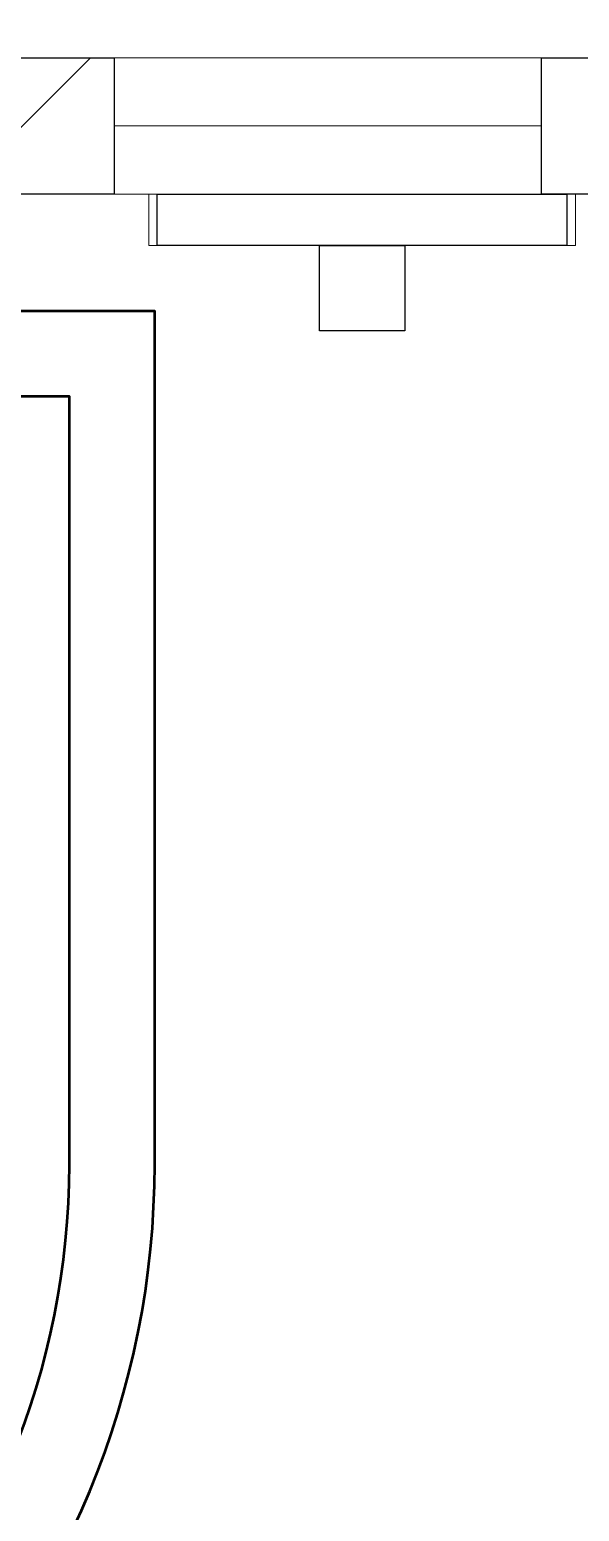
# Model space of a CAD drawing. Header units: millimetres. Extents: x 0 to 1680, y 0 to 594.
# Drawn here: x 660.32 to 666.76, y 512.14 to 529.51 of the extents above; entities that cross this region are included whole.
import ezdxf

# ---------------------------------------------------------------- set-up
doc = ezdxf.new("R2010")
doc.units = ezdxf.units.MM
for name, pattern in [('K5LT32795', [0]), ('K5LT32796', [0]), ('K5LT_AUXILIARY', [0]), ('K5LT_BASIC', [0]), ('K5LT_THIN_INCLUDED_TO_HATCHING', [0])]:
    doc.linetypes.add(name, pattern=pattern)
doc.layers.add('Системный слой', color=7, linetype='Continuous')

# ---------------------------------------------------------------- blocks, each defined once
blk = doc.blocks.new('U380')
at = {"layer": 'Системный слой', "color": 7, "linetype": 'K5LT32795', "lineweight": 13}
blk.add_line((659.437, 527.577), (661.037, 529.177), dxfattribs=at)
blk = doc.blocks.new('U379')
at = {"layer": 'Системный слой', "color": 150, "linetype": 'K5LT_BASIC', "lineweight": 25, "true_color": 0x0080ff}
for p, q in [((639.418, 529.177), (661.318, 529.177)), ((666.318, 529.177), (744.818, 529.177)), ((661.318, 527.577), (640.518, 527.577)), ((711.218, 527.577), (666.318, 527.577))]:
    blk.add_line(p, q, dxfattribs=at)
at = {"layer": 'Системный слой'}
blk.add_blockref('U380', (0, 0), dxfattribs=at)
blk = doc.blocks.new('U519')
at = {"layer": 'Системный слой', "color": 5, "linetype": 'K5LT32796', "lineweight": 50, "true_color": 0x0000ff}
for points in [[(661.788, 516.207), (661.788, 526.207), (641.788, 526.207), (641.788, 506.207), (651.788, 506.207, 0.414214)], [(660.788, 516.207), (660.788, 525.207), (642.788, 525.207), (642.788, 507.207), (651.788, 507.207, 0.414214)]]:
    blk.add_lwpolyline(points, format="xyb", close=True, dxfattribs=at)
blk = doc.blocks.new('U1074')
at = {"layer": 'Системный слой', "color": 232, "linetype": 'K5LT_AUXILIARY', "lineweight": 13, "true_color": 0xc52b79}
for p, q in [((661.718, 527.577), (661.818, 527.577)), ((661.718, 526.977), (661.718, 527.577)), ((661.818, 527.577), (661.818, 526.977)), ((661.818, 526.977), (661.718, 526.977))]:
    blk.add_line(p, q, dxfattribs=at)
blk = doc.blocks.new('U1075')
at = {"layer": 'Системный слой', "color": 232, "linetype": 'K5LT_AUXILIARY', "lineweight": 13, "true_color": 0xc52b79}
for p, q in [((666.718, 527.577), (666.618, 527.577)), ((666.618, 527.577), (666.618, 526.977)), ((666.718, 526.977), (666.718, 527.577)), ((666.618, 526.977), (666.718, 526.977))]:
    blk.add_line(p, q, dxfattribs=at)
blk = doc.blocks.new('U1077')
at = {"layer": 'Системный слой', "color": 150, "linetype": 'K5LT_BASIC', "lineweight": 25, "true_color": 0x0080ff}
for p, q in [((663.718, 525.977), (663.718, 526.977)), ((663.718, 526.977), (664.718, 526.977)), ((664.718, 526.977), (664.718, 525.977)), ((664.718, 525.977), (663.718, 525.977))]:
    blk.add_line(p, q, dxfattribs=at)
blk = doc.blocks.new('U1078')
at = {"layer": 'Системный слой', "color": 150, "linetype": 'K5LT_BASIC', "lineweight": 25, "true_color": 0x0080ff}
for p, q in [((661.818, 526.977), (661.818, 527.577)), ((661.818, 527.577), (666.618, 527.577)), ((666.618, 527.577), (666.618, 526.977)), ((666.618, 526.977), (661.818, 526.977))]:
    blk.add_line(p, q, dxfattribs=at)
blk = doc.blocks.new('U1076')
at = {"layer": 'Системный слой'}
for name in ['U1078', 'U1077']:
    blk.add_blockref(name, (0, 0), dxfattribs=at)
blk = doc.blocks.new('U1073')
at = {"layer": 'Системный слой'}
for name in ['U1074', 'U1076', 'U1075']:
    blk.add_blockref(name, (0, 0), dxfattribs=at)
blk = doc.blocks.new('U1683')
at = {"layer": 'Системный слой', "color": 7, "linetype": 'K5LT_THIN_INCLUDED_TO_HATCHING', "lineweight": 13}
for p, q in [((661.318, 529.177), (666.318, 529.177)), ((661.318, 528.377), (666.318, 528.377)), ((666.318, 527.577), (661.318, 527.577))]:
    blk.add_line(p, q, dxfattribs=at)
at = {"layer": 'Системный слой', "color": 150, "linetype": 'K5LT_BASIC', "lineweight": 25, "true_color": 0x0080ff}
for p, q in [((661.318, 527.577), (661.318, 529.177)), ((666.318, 529.177), (666.318, 527.577))]:
    blk.add_line(p, q, dxfattribs=at)
blk = doc.blocks.new('U1697')
at = {"layer": 'Системный слой', "color": 7, "linetype": 'K5LT_THIN_INCLUDED_TO_HATCHING', "lineweight": 13}
for p, q in [((661.318, 529.177), (666.318, 529.177)), ((661.318, 528.377), (666.318, 528.377)), ((666.318, 527.577), (661.318, 527.577))]:
    blk.add_line(p, q, dxfattribs=at)
at = {"layer": 'Системный слой', "color": 150, "linetype": 'K5LT_BASIC', "lineweight": 25, "true_color": 0x0080ff}
for p, q in [((661.318, 527.577), (661.318, 529.177)), ((666.318, 529.177), (666.318, 527.577))]:
    blk.add_line(p, q, dxfattribs=at)

msp = doc.modelspace()

# ---------------------------------------------------------------- block references
at = {"layer": 'Системный слой'}
for name in ['U379', 'U1683', 'U1697', 'U1073', 'U519']:
    msp.add_blockref(name, (0, 0), dxfattribs=at)

doc.saveas('drawing.dxf')
